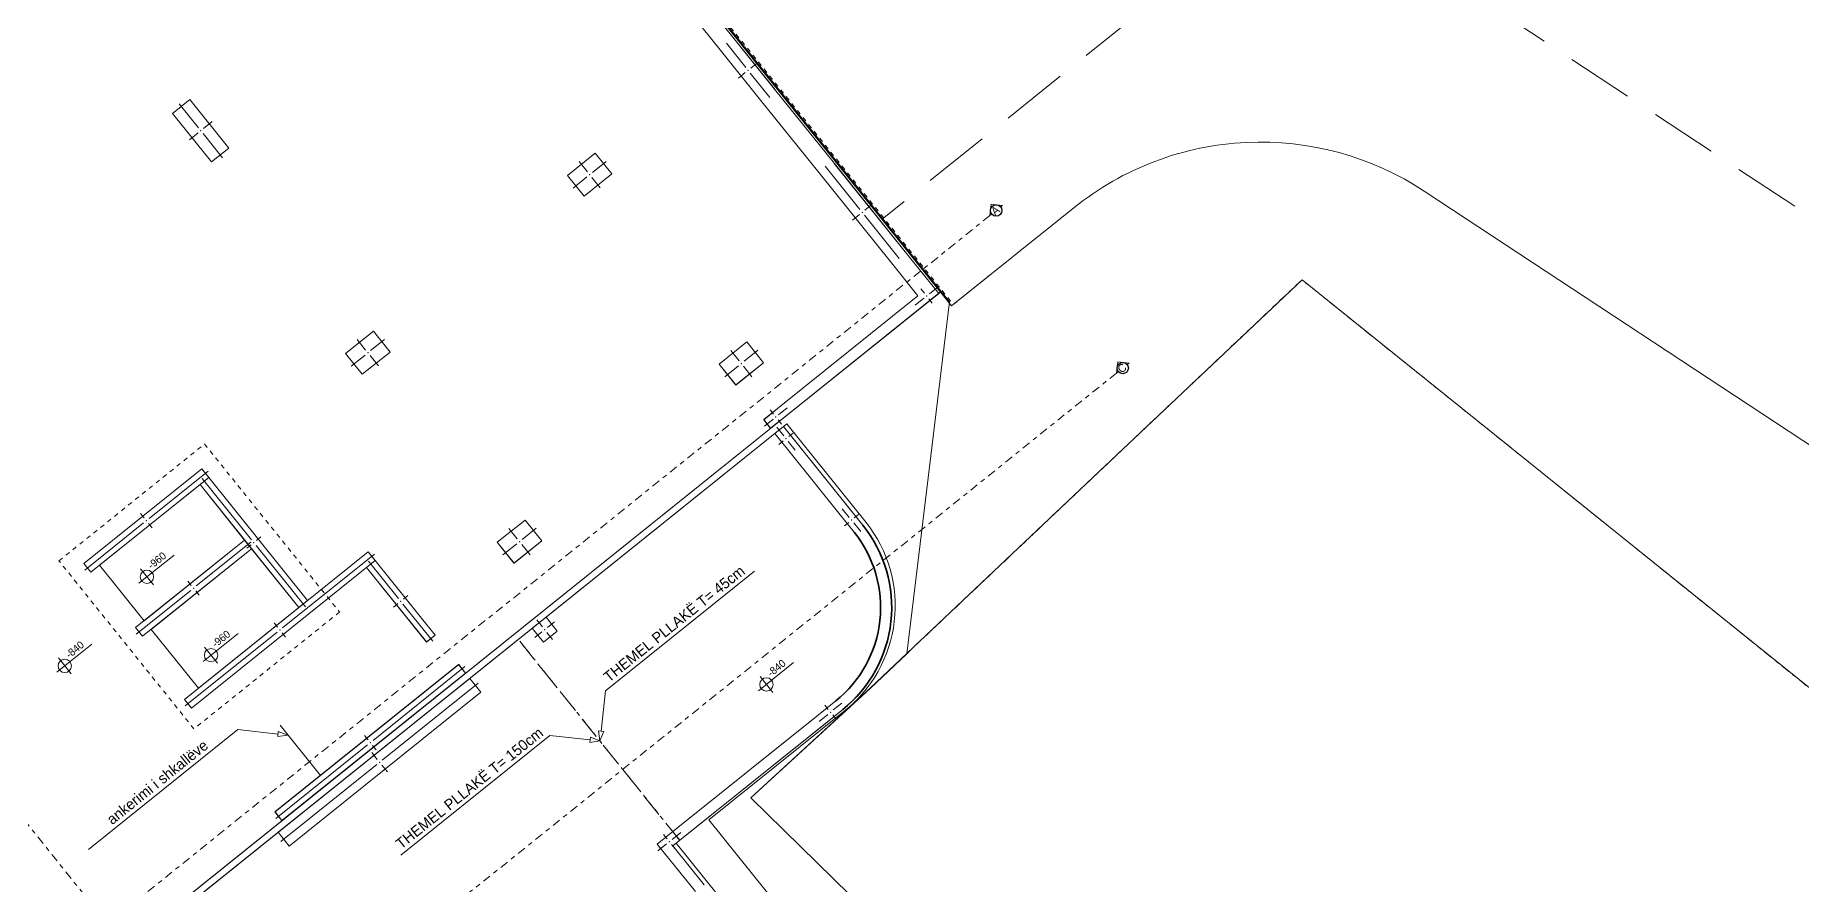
# Model space of a CAD drawing. Header units: metres. Extents: x 7511866 to 7512033, y 4692261 to 4692415.
# Drawn here: x 7511955.73 to 7511995.47, y 4692305.05 to 4692324.17 of the extents above; entities that cross this region are included whole.
import ezdxf

# ---------------------------------------------------------------- set-up
doc = ezdxf.new("R2010")
doc.units = ezdxf.units.M
doc.linetypes.add('DASHED', pattern=[0.75, 0.5, -0.25])
doc.linetypes.add('Dot & Dashed', pattern=[402.166657, 190.5, -105.833333, 0, -105.833324])
for name, color, linetype, lineweight in [('2D Drafting - General_Pen_No__11', 171, 'Continuous', 18), ('2D Drafting - General_Pen_No__31', 171, 'Continuous', 35), ('2D Drafting - General_Pen_No__75', 6, 'Continuous', 20), ('A - Muret_Pen_No__22', 8, 'Continuous', 35), ('A - Parcelat_Pen_No__101', 252, 'Continuous', 13), ('A - Pllaka meskatit_Pen_No__7', 7, 'Continuous', 35), ('A - Shtyllat_Pen_No__101', 252, 'Continuous', 13), ('A - Shtyllat_Pen_No__22', 8, 'Continuous', 35), ('llg betimi themelet', 97, 'Continuous', 0), ('Parcela Baze', 7, 'Continuous', 0), ('projekt', 97, 'Continuous', 0), ('Themel pllaka o3 ferizaj', 30, 'Continuous', 0)]:
    doc.layers.add(name, color=color, linetype=linetype, lineweight=lineweight)
for name, color, linetype, lineweight, true_color in [('2D Drafting - General_Pen_No__115', 7, 'Continuous', 13, 0xff66ff), ('2D Drafting - General_Pen_No__176', 7, 'Continuous', 15, 0x93a0c6), ('2D Drafting - General_Pen_No__81', 7, 'Continuous', 20, 0x6a6a6a), ('2D Drafting - General_Pen_No__82', 7, 'Continuous', 20, 0xaaaaaa), ('A - Dimensionimi_Pen_No__156', 7, 'Continuous', 20, 0x54689e), ('A - Parcelat_Pen_No__8', 7, 'Continuous', 35, 0xa80f02), ('Marker - Section_Pen_No__48', 7, 'Continuous', 25, 0xa80f02), ('Marker - Section_Pen_No__8', 7, 'Continuous', 35, 0xa80f02)]:
    doc.layers.add(name, color=color, linetype=linetype, lineweight=lineweight, true_color=true_color)
doc.styles.add('GENERATED_STYLE_1', font='GOTHIC.TTF')

# ---------------------------------------------------------------- blocks, each defined once
blk = doc.blocks.new('A$C4D007AD5')
at = {"layer": '2D Drafting - General_Pen_No__11', "color": 171, "linetype": 'Continuous', "lineweight": 0, "flags": 128}
blk.add_lwpolyline([(30982.7, 36583.2), (30338.9, 37227), (26036.1, 37227)], dxfattribs=at)
at = {"layer": '2D Drafting - General_Pen_No__115', "color": 211, "linetype": 'Continuous', "lineweight": 0, "true_color": 0xff66ff}
for p, q in [((36531.1, 31925.3), (36647, 32126.1)), ((36531.1, 31925.3), (36731.8, 32041.2)), ((36647, 32126.1), (36731.8, 32041.2))]:
    blk.add_line(p, q, dxfattribs=at)
at = {"layer": '2D Drafting - General_Pen_No__115', "color": 211, "linetype": 'Continuous', "lineweight": 0, "true_color": 0xff66ff, "flags": 128}
blk.add_lwpolyline([(36689.4, 32083.7), (37333.3, 32727.5), (41636, 32727.5)], dxfattribs=at)
at = {"layer": '2D Drafting - General_Pen_No__176', "color": 253, "linetype": 'Continuous', "lineweight": 0, "true_color": 0x93a0c6}
for p, q in [((30940.3, 36540.8), (31025.1, 36625.6)), ((31141.1, 36424.9), (31025.1, 36625.6)), ((31141.1, 36424.9), (30940.3, 36540.8))]:
    blk.add_line(p, q, dxfattribs=at)
at = {"layer": '2D Drafting - General_Pen_No__31', "color": 171, "linetype": 'Continuous', "lineweight": 0, "flags": 128}
blk.add_lwpolyline([(31141.1, 35257.5), (31141.1, 36707.5)], dxfattribs=at)
at = {"layer": '2D Drafting - General_Pen_No__75', "color": 6, "linetype": 'DASHED', "lineweight": 0}
blk.add_lwpolyline([(29581.1, 42707.5), (33781.1, 42707.5), (33781.1, 37857.5), (29581.1, 37857.5)], close=True, dxfattribs=at)
blk.add_lwpolyline([(36531.1, 29057.5), (36531.1, 34857.5)], dxfattribs=at)
at = {"layer": '2D Drafting - General_Pen_No__81', "color": 251, "linetype": 'Continuous', "lineweight": 0, "true_color": 0x6a6a6a}
for p, q in [((36330.3, 32041.2), (36415.1, 32126.1)), ((36531.1, 31925.3), (36330.3, 32041.2)), ((36531.1, 31925.3), (36415.1, 32126.1))]:
    blk.add_line(p, q, dxfattribs=at)
at = {"layer": '2D Drafting - General_Pen_No__81', "color": 251, "linetype": 'Continuous', "lineweight": 0, "true_color": 0x6a6a6a, "flags": 128}
blk.add_lwpolyline([(36372.7, 32083.7), (35728.9, 32727.5), (31426.1, 32727.5)], dxfattribs=at)
at = {"layer": '2D Drafting - General_Pen_No__82', "color": 253, "linetype": 'DASHED', "lineweight": 0, "true_color": 0xaaaaaa}
blk.add_lwpolyline([(50043, 54407.5), (48881.1, 54407.5), (48881.1, 34607.5), (50043, 34607.5)], dxfattribs=at)
at = {"layer": 'A - Dimensionimi_Pen_No__156', "color": 165, "linetype": 'Continuous', "lineweight": 0, "true_color": 0x54689e}
for points in [[(30899.7, 40958.6), (30899.7, 41418.6)], [(28201.8, 40551.9), (28201.8, 41011.9)], [(30669.7, 41188.6), (31681.5, 41188.6)], [(27971.8, 40781.9), (28983.6, 40781.9)], [(30918.7, 38680.2), (30918.7, 39140.2)], [(30688.7, 38910.2), (31700.5, 38910.2)], [(40248.8, 30342.7), (40248.8, 30802.7)], [(40018.8, 30572.7), (41030.7, 30572.7)]]:
    blk.add_lwpolyline(points, dxfattribs=at)
at = {"layer": 'A - Dimensionimi_Pen_No__156', "color": 165, "linetype": 'Continuous', "lineweight": 20, "true_color": 0x54689e}
for centre in [(30899.7, 41188.6), (28201.8, 40781.9), (30918.7, 38910.2), (40248.8, 30572.7)]:
    blk.add_circle(centre, 150, dxfattribs=at)
at = {"layer": 'A - Muret_Pen_No__22', "color": 8, "linetype": 'Continuous', "lineweight": 0, "flags": 128}
for points in [[(48381.1, 47557.5), (48381.1, 42307.5)], [(48781.1, 42307.5), (48781.1, 47557.5)], [(48381.1, 40907.5), (48381.1, 38757.5)], [(48781.1, 38757.5), (48781.1, 40907.5)], [(48381.1, 36257.5), (48381.1, 35257.5)], [(48781.1, 35257.5), (48781.1, 36257.5)], [(48281.1, 35257.5), (44431.1, 35257.5)], [(44431.1, 35007.5), (48281.1, 35007.5)], [(43931.1, 34357.5), (43931.1, 32507.5)], [(44181.1, 32507.5), (44181.1, 34357.5)], [(43931.1, 32007.5), (43931.1, 32007.5)], [(36081.1, 29057.5), (36081.1, 27937.5)], [(36331.1, 27937.5), (36331.1, 29057.5)], [(40731, 29307.5), (36581.1, 29307.5)], [(36581.1, 29057.5), (40731, 29057.5)]]:
    blk.add_lwpolyline(points, dxfattribs=at)
at = {"layer": 'A - Muret_Pen_No__22', "color": 8, "linetype": 'Continuous', "lineweight": 35}
for radius, start, end in [(2948.3, 269.96504, 0.03496), (2698.3, 269.96346, 0.03654)]:
    blk.add_arc((41232.8, 32005.7), radius, start, end, dxfattribs=at)
at = {"layer": 'A - Parcelat_Pen_No__101', "color": 252, "linetype": 'Dot & Dashed', "lineweight": 0, "flags": 128}
blk.add_lwpolyline([(43142.6, 29135), (48877.1, 29602.4), (55345.9, 30128.6), (58723.7, 14766.8), (58784, 14442.6), (76117.6, 18660.9), (86320.5, 21144), (85965.8, 21949.6), (83687.4, 28550.8), (83115.2, 32547.7), (81769.7, 41940.9), (81389.7, 43147.8), (79890.7, 48531.6), (78573, 53962.3), (78248.4, 54739.9), (77687.1, 55366.4), (76953.1, 55770), (76122, 55909), (48310.1, 55907.2), (48251.2, 58642.9), (55488, 58408.7), (75800.6, 57921.8), (79523.2, 57631.8), (79168.2, 60115.3), (59109.1, 60181.8), (51686.8, 60271.3), (38791.5, 61141.5)], dxfattribs=at)
at = {"layer": 'A - Parcelat_Pen_No__8', "color": 14, "lineweight": 0, "true_color": 0xa80f02, "flags": 128}
for points in [[(38791.5, 61141.5), (36784, 61276.9), (21623.1, 62020.3), (21904.4, 60681.1), (5729.2, 61972.4), (0, 52573), (544.5, 51155.8), (5990.7, 36973.6), (9629.6, 26081), (16025.4, 6934.4), (27104.5, 10155.5), (37230.6, 12201.3), (40285.2, 12799.4), (38376, 28801.7), (42012.2, 29042.9), (43142.6, 29135)], [(43142.6, 29135), (48856.1, 34707.5), (48856.1, 54407.5), (38791.5, 61141.5)]]:
    blk.add_lwpolyline(points, dxfattribs=at)
at = {"layer": 'A - Pllaka meskatit_Pen_No__7', "color": 7, "linetype": 'Continuous', "lineweight": 0, "flags": 128}
for points in [[(6381.1, 54507.5), (6381.1, 41657.5), (7531.1, 41657.5), (7531.1, 36757.5), (11431.1, 36757.5), (11431.1, 35007.5), (44181.1, 35007.5), (48831.1, 35007.5), (48831.1, 54507.5)], [(33131.1, 42057.5), (33131.1, 40457.5), (30231.1, 40457.5), (30231.1, 42057.5)], [(33131.1, 40207.5), (33131.1, 38507.5), (30231.1, 38507.5), (30231.1, 40207.5)]]:
    blk.add_lwpolyline(points, close=True, dxfattribs=at)
blk.add_lwpolyline([(11431.1, 33057.5, 0.4142136), (15781.1, 28707.5), (16831.1, 28707.5), (16831.1, 14588.7), (37331.1, 14588.7), (37331.1, 29007.5), (41231, 29007.5, 0.4142136), (44281.1, 32007.5), (44281.1, 34857.5), (11431.1, 34857.5)], format="xyb", close=True, dxfattribs=at)
at = {"layer": 'A - Shtyllat_Pen_No__101', "color": 252, "linetype": 'Continuous', "lineweight": 0}
for p, q in [((38131.1, 48337.5), (38131.1, 49037.5)), ((38051.1, 48257.5), (37801.1, 48257.5)), ((38131.1, 48177.5), (38131.1, 47477.5)), ((38211.1, 48257.5), (38461.1, 48257.5)), ((31601.1, 42182.5), (29901.1, 42182.5)), ((31681.1, 42262.5), (31681.1, 42387.5)), ((31761.1, 42182.5), (33461.1, 42182.5)), ((33256.1, 40362.5), (33256.1, 42137.5)), ((37931.1, 42087.5), (37931.1, 42387.5)), ((44331.1, 42087.5), (44331.1, 42387.5)), ((48581.1, 41687.5), (48581.1, 42387.5)), ((31681.1, 42102.5), (31681.1, 41977.5)), ((37851.1, 42007.5), (37451.1, 42007.5)), ((37931.1, 41927.5), (37931.1, 41627.5)), ((38011.1, 42007.5), (38411.1, 42007.5)), ((44251.1, 42007.5), (43851.1, 42007.5)), ((44331.1, 41927.5), (44331.1, 41627.5)), ((44411.1, 42007.5), (44811.1, 42007.5)), ((48501.1, 41607.5), (48301.1, 41607.5)), ((48581.1, 41527.5), (48581.1, 40827.5)), ((48661.1, 41607.5), (48861.1, 41607.5)), ((31556.1, 40412.5), (31556.1, 40537.5)), ((31476.1, 40332.5), (29901.1, 40332.5)), ((31556.1, 40252.5), (31556.1, 40127.5)), ((31636.1, 40332.5), (33211.1, 40332.5)), ((33176.1, 40282.5), (33051.1, 40282.5)), ((33256.1, 40202.5), (33256.1, 38427.5)), ((33336.1, 40282.5), (33461.1, 40282.5)), ((32481.1, 38462.5), (32481.1, 38587.5)), ((48581.1, 37587.5), (48581.1, 38837.5)), ((32401.1, 38382.5), (29751.1, 38382.5)), ((32481.1, 38302.5), (32481.1, 38177.5)), ((32561.1, 38382.5), (35211.1, 38382.5)), ((35006.1, 37262.5), (35006.1, 38337.5)), ((48501.1, 37507.5), (48301.1, 37507.5)), ((48581.1, 37427.5), (48581.1, 36177.5)), ((48661.1, 37507.5), (48861.1, 37507.5)), ((34926.1, 37182.5), (34801.1, 37182.5)), ((35006.1, 37102.5), (35006.1, 36027.5)), ((35086.1, 37182.5), (35211.1, 37182.5)), ((37931.1, 36637.5), (37931.1, 36937.5)), ((44331.1, 36637.5), (44331.1, 36937.5)), ((37851.1, 36557.5), (37451.1, 36557.5)), ((37931.1, 36477.5), (37931.1, 36177.5)), ((38011.1, 36557.5), (38411.1, 36557.5)), ((44251.1, 36557.5), (43851.1, 36557.5)), ((44331.1, 36477.5), (44331.1, 36177.5)), ((44411.1, 36557.5), (44811.1, 36557.5)), ((32401.1, 35132.5), (29751.1, 35132.5)), ((32481.1, 35212.5), (32481.1, 35337.5)), ((32481.1, 35052.5), (32481.1, 34927.5)), ((32561.1, 35132.5), (35211.1, 35132.5)), ((44101.1, 35132.5), (43851.1, 35132.5)), ((44181.1, 35212.5), (44181.1, 35337.5)), ((44181.1, 35052.5), (44181.1, 34927.5)), ((44261.1, 35132.5), (44511.1, 35132.5)), ((48451.1, 35132.5), (48201.1, 35132.5)), ((48531.1, 35212.5), (48531.1, 35337.5)), ((48531.1, 35052.5), (48531.1, 34927.5)), ((48611.1, 35132.5), (48861.1, 35132.5)), ((32286.1, 34657.5), (29521.1, 34657.5)), ((32366.1, 34737.5), (32366.1, 34937.5)), ((32366.1, 34577.5), (32366.1, 34377.5)), ((32446.1, 34657.5), (35211.1, 34657.5)), ((37051.1, 34657.5), (36851.1, 34657.5)), ((37131.1, 34737.5), (37131.1, 34937.5)), ((37131.1, 34577.5), (37131.1, 34377.5)), ((37211.1, 34657.5), (37411.1, 34657.5)), ((43976.1, 34607.5), (43851.1, 34607.5)), ((44056.1, 34687.5), (44056.1, 34937.5)), ((44136.1, 34607.5), (44261.1, 34607.5)), ((44056.1, 34527.5), (44056.1, 34277.5)), ((44056.1, 32337.5), (44056.1, 32587.5)), ((43976.1, 32257.5), (43851.1, 32257.5)), ((44136.1, 32257.5), (44261.1, 32257.5)), ((44056.1, 32177.5), (44056.1, 31927.5)), ((36251.1, 29182.5), (36001.1, 29182.5)), ((36331.1, 29262.5), (36331.1, 29387.5)), ((36331.1, 29102.5), (36331.1, 28977.5)), ((36411.1, 29182.5), (36661.1, 29182.5)), ((40901, 29182.5), (40651, 29182.5)), ((40981, 29262.5), (40981, 29387.5)), ((40981, 29102.5), (40981, 28977.5)), ((41061, 29182.5), (41311, 29182.5))]:
    blk.add_line(p, q, dxfattribs=at)
at = {"layer": 'A - Shtyllat_Pen_No__101', "color": 252, "linetype": 'Continuous', "lineweight": 13}
for p in [(38131.1, 48257.5), (31681.1, 42182.5), (37931.1, 42007.5), (44331.1, 42007.5), (48581.1, 41607.5), (31556.1, 40332.5), (33256.1, 40282.5), (32481.1, 38382.5), (48581.1, 37507.5), (35006.1, 37182.5), (37931.1, 36557.5), (44331.1, 36557.5), (32481.1, 35132.5), (44181.1, 35132.5), (48531.1, 35132.5), (32366.1, 34657.5), (37131.1, 34657.5), (44056.1, 34607.5), (44056.1, 32257.5), (36331.1, 29182.5), (40981, 29182.5)]:
    blk.add_point(p, dxfattribs=at)
at = {"layer": 'A - Shtyllat_Pen_No__22', "color": 8, "linetype": 'Continuous', "lineweight": 0, "flags": 128}
for points in [[(38381.1, 48957.5), (37881.1, 48957.5), (37881.1, 47557.5), (38381.1, 47557.5)], [(29981.1, 42307.5), (29981.1, 42057.5), (33381.1, 42057.5), (33381.1, 42307.5)], [(37531.1, 42307.5), (37531.1, 41707.5), (38331.1, 41707.5), (38331.1, 42307.5)], [(43931.1, 42307.5), (43931.1, 41707.5), (44731.1, 41707.5), (44731.1, 42307.5)], [(33381.1, 42057.5), (33131.1, 42057.5), (33131.1, 38507.5), (33381.1, 38507.5)], [(29981.1, 40457.5), (29981.1, 40207.5), (33131.1, 40207.5), (33131.1, 40457.5)], [(29831.1, 38507.5), (29831.1, 38257.5), (35131.1, 38257.5), (35131.1, 38507.5)], [(35131.1, 38257.5), (34881.1, 38257.5), (34881.1, 36107.5), (35131.1, 36107.5)], [(38331.1, 36257.5), (38331.1, 36857.5), (37531.1, 36857.5), (37531.1, 36257.5)], [(44731.1, 36257.5), (44731.1, 36857.5), (43931.1, 36857.5), (43931.1, 36257.5)], [(29831.1, 35257.5), (29831.1, 35007.5), (35131.1, 35007.5), (35131.1, 35257.5)], [(29601.1, 34857.5), (29601.1, 34457.5), (35131.1, 34457.5), (35131.1, 34857.5)], [(37331.1, 34857.5), (36931.1, 34857.5), (36931.1, 34457.5), (37331.1, 34457.5)]]:
    blk.add_lwpolyline(points, close=True, dxfattribs=at)
for points in [[(48381.1, 42307.5), (48381.1, 40907.5)], [(48781.1, 40907.5), (48781.1, 42307.5)], [(48381.1, 38757.5), (48381.1, 36257.5)], [(48781.1, 36257.5), (48781.1, 38757.5)], [(44431.1, 35257.5), (43931.1, 35257.5), (43931.1, 35007.5), (44431.1, 35007.5)], [(48381.1, 35257.5), (48281.1, 35257.5)], [(48281.1, 35007.5), (48381.1, 35007.5)], [(48381.1, 35007.5), (48781.1, 35007.5)], [(48781.1, 35007.5), (48781.1, 35257.5)], [(44181.1, 34357.5), (44181.1, 34857.5), (43931.1, 34857.5), (43931.1, 34357.5)], [(43931.1, 32507.5), (43931.1, 32007.5)], [(44181.1, 32007.5), (44181.1, 32507.5)], [(36081.1, 29307.5), (36081.1, 29057.5)], [(36331.1, 29307.5), (36081.1, 29307.5)], [(36581.1, 29307.5), (36331.1, 29307.5)], [(36331.1, 29057.5), (36581.1, 29057.5)], [(41231, 29307.5), (40731, 29307.5)], [(40731, 29057.5), (41231, 29057.5)]]:
    blk.add_lwpolyline(points, dxfattribs=at)
at = {"layer": 'Marker - Section_Pen_No__48', "color": 14, "linetype": 'Continuous', "lineweight": 0, "true_color": 0xa80f02}
for p, q in [((50777.4, 35653.7), (50957.4, 35833.7)), ((50957.4, 35833.7), (51137.4, 35653.7)), ((50830.2, 35653.7), (50777.4, 35653.7)), ((51137.4, 35653.7), (51084.7, 35653.7)), ((50777.4, 31104.9), (50957.4, 31284.9)), ((50830.2, 31104.9), (50777.4, 31104.9)), ((50957.4, 31284.9), (51137.4, 31104.9)), ((51137.4, 31104.9), (51084.7, 31104.9))]:
    blk.add_line(p, q, dxfattribs=at)
at = {"layer": 'Marker - Section_Pen_No__48', "color": 14, "linetype": 'Continuous', "lineweight": 25, "true_color": 0xa80f02}
for centre in [(50957.4, 35653.7), (50957.4, 31104.9)]:
    blk.add_circle(centre, 127.3, dxfattribs=at)
at = {"layer": 'Marker - Section_Pen_No__8', "color": 14, "linetype": 'Dot & Dashed', "lineweight": 0, "true_color": 0xa80f02}
for p, q in [((25317.8, 13364.1), (25317.8, 55741.5)), ((50777.4, 35653.7), (2197.9, 35653.7)), ((50777.4, 31104.9), (2197.9, 31104.9))]:
    blk.add_line(p, q, dxfattribs=at)
at = {"layer": '2D Drafting - General_Pen_No__115', "color": 211, "linetype": 'Continuous', "lineweight": 13, "true_color": 0xff66ff, "insert": (39484.6, 32813.2), "char_height": 240, "attachment_point": 8, "style": 'GENERATED_STYLE_1'}
blk.add_mtext('\\A1;THEMEL PLLAKË T= 45cm', dxfattribs=at)
at = {"layer": '2D Drafting - General_Pen_No__176', "color": 253, "linetype": 'Continuous', "lineweight": 15, "true_color": 0x93a0c6, "insert": (28187.5, 37314.2), "char_height": 240, "attachment_point": 8, "style": 'GENERATED_STYLE_1'}
blk.add_mtext('\\A1;ankerimi i shkallëve', dxfattribs=at)
at = {"layer": '2D Drafting - General_Pen_No__81', "color": 251, "linetype": 'Continuous', "lineweight": 20, "true_color": 0x6a6a6a, "insert": (33577.5, 32813.2), "char_height": 240, "attachment_point": 8, "style": 'GENERATED_STYLE_1'}
blk.add_mtext('\\A1;THEMEL PLLAKË T= 150cm', dxfattribs=at)
at = {"layer": 'A - Dimensionimi_Pen_No__156', "color": 165, "linetype": 'Continuous', "lineweight": 20, "true_color": 0x54689e, "char_height": 168, "attachment_point": 8, "style": 'GENERATED_STYLE_1'}
for s, insert in [('\\A1;-960', (31305.3, 41248.6)), ('\\A1;-840', (28607.5, 40841.9)), ('\\A1;-960', (31324.4, 38970.2)), ('\\A1;-840', (40654.5, 30632.7))]:
    blk.add_mtext(s, dxfattribs=dict(at, insert=insert))
at = {"layer": 'Marker - Section_Pen_No__48', "color": 14, "lineweight": 25, "true_color": 0xa80f02, "char_height": 180, "attachment_point": 7, "style": 'GENERATED_STYLE_1'}
for s, insert in [('\\A1;\\pt0;A', (50861.7, 35574.3)), ('\\A1;\\pt0;C', (50854.1, 31020.9))]:
    blk.add_mtext(s, dxfattribs=dict(at, insert=insert))

msp = doc.modelspace()

# ---------------------------------------------------------------- linework, layer by layer
at = {"layer": '2D Drafting - General_Pen_No__75', "color": 6, "linetype": 'DASHED', "lineweight": 0}
msp.add_lwpolyline([(7511970.226, 4692306.053), (7511966.594, 4692310.575)], dxfattribs=at)
at = {"layer": 'A - Pllaka meskatit_Pen_No__7', "color": 7, "linetype": 'Continuous', "lineweight": 0, "flags": 128}
msp.add_lwpolyline([(7511930.783, 4692307.016), (7511938.829, 4692296.997), (7511939.726, 4692297.717), (7511942.794, 4692293.897), (7511945.835, 4692296.339), (7511946.931, 4692294.975), (7511972.465, 4692315.483), (7511976.09, 4692318.394), (7511963.88, 4692333.598)], close=True, dxfattribs=at)
msp.add_lwpolyline([(7511948.152, 4692293.454, 0.414214), (7511954.267, 4692292.787), (7511955.086, 4692293.444), (7511963.927, 4692282.436), (7511979.91, 4692295.273), (7511970.881, 4692306.515), (7511973.922, 4692308.957, 0.414214), (7511974.422, 4692313.206), (7511972.637, 4692315.428), (7511947.025, 4692294.858)], format="xyb", close=True, dxfattribs=at)
at = {"layer": 'A - Shtyllat_Pen_No__22', "color": 8, "linetype": 'Continuous', "lineweight": 0, "flags": 128}
for points in [[(7511972.357, 4692322.963), (7511971.48, 4692324.055)], [(7511971.168, 4692323.804), (7511972.045, 4692322.713)], [(7511975.269, 4692319.338), (7511973.703, 4692321.287)], [(7511973.391, 4692321.036), (7511974.957, 4692319.087)], [(7511976.051, 4692318.363), (7511975.895, 4692318.558)], [(7511975.583, 4692318.307), (7511975.505, 4692318.245)], [(7511975.662, 4692318.05), (7511975.74, 4692318.113)], [(7511975.74, 4692318.113), (7511976.051, 4692318.363)], [(7511972.503, 4692315.834), (7511972.114, 4692315.521), (7511972.27, 4692315.326), (7511972.66, 4692315.639)], [(7511972.872, 4692314.976), (7511972.559, 4692315.366), (7511972.364, 4692315.209), (7511972.677, 4692314.819)], [(7511973.836, 4692313.377), (7511974.149, 4692312.987)], [(7511974.344, 4692313.144), (7511974.03, 4692313.533)], [(7511973.734, 4692309.191), (7511973.344, 4692308.878)], [(7511973.501, 4692308.683), (7511973.891, 4692308.996)], [(7511970.109, 4692306.279), (7511969.914, 4692306.123)], [(7511969.914, 4692306.123), (7511969.719, 4692305.966)], [(7511969.719, 4692305.966), (7511969.876, 4692305.771)], [(7511970.07, 4692305.928), (7511970.265, 4692306.084)]]:
    msp.add_lwpolyline(points, dxfattribs=at)
for points in [[(7511959.208, 4692322.727), (7511958.818, 4692322.414), (7511959.694, 4692321.322), (7511960.084, 4692321.635)], [(7511967.699, 4692321.018), (7511968.075, 4692320.55), (7511968.698, 4692321.051), (7511968.323, 4692321.519)], [(7511962.709, 4692317.01), (7511963.085, 4692316.542), (7511963.708, 4692317.043), (7511963.333, 4692317.511)], [(7511972.111, 4692316.802), (7511971.735, 4692317.269), (7511971.112, 4692316.768), (7511971.487, 4692316.301)], [(7511956.823, 4692312.282), (7511956.979, 4692312.087), (7511959.63, 4692314.216), (7511959.473, 4692314.411)], [(7511959.63, 4692314.216), (7511959.435, 4692314.06), (7511961.658, 4692311.292), (7511961.853, 4692311.448)], [(7511967.121, 4692312.794), (7511966.745, 4692313.262), (7511966.122, 4692312.761), (7511966.497, 4692312.293)], [(7511957.981, 4692310.84), (7511958.138, 4692310.645), (7511960.593, 4692312.617), (7511960.437, 4692312.812)], [(7511959.085, 4692309.226), (7511959.242, 4692309.031), (7511963.374, 4692312.349), (7511963.217, 4692312.544)], [(7511963.374, 4692312.349), (7511963.179, 4692312.193), (7511964.525, 4692310.517), (7511964.72, 4692310.673)], [(7511967.218, 4692311.076), (7511966.906, 4692310.826), (7511967.157, 4692310.514), (7511967.469, 4692310.764)], [(7511961.12, 4692306.692), (7511961.277, 4692306.497), (7511965.409, 4692309.815), (7511965.252, 4692310.01)], [(7511961.191, 4692306.236), (7511961.442, 4692305.924), (7511965.753, 4692309.387), (7511965.503, 4692309.699)]]:
    msp.add_lwpolyline(points, close=True, dxfattribs=at)
at = {"layer": 'llg betimi themelet', "flags": 128}
msp.add_lwpolyline([(7511930.845, 4692306.939), (7511963.942, 4692333.519), (7511976.09, 4692318.395), (7511972.465, 4692315.483), (7511947.009, 4692295.038), (7511945.85, 4692296.48), (7511942.731, 4692293.976), (7511939.726, 4692297.718), (7511938.829, 4692296.998)], close=True, dxfattribs=at)
msp.add_lwpolyline([(7511947.103, 4692294.921), (7511948.23, 4692293.518, 0.414214), (7511954.205, 4692292.865), (7511955.101, 4692293.585), (7511964.255, 4692282.188), (7511978.071, 4692293.284), (7511975.915, 4692295.969), (7511977.302, 4692297.083), (7511970.148, 4692305.991), (7511973.891, 4692308.997, 0.414214), (7511974.343, 4692313.144), (7511972.559, 4692315.366)], format="xyb", close=True, dxfattribs=at)
at = {"layer": 'Parcela Baze', "flags": 128}
for points in [[(7511971.825, 4692307.009), (7511983.334, 4692295.728), (7511981.327, 4692293.349), (7511974.713, 4692285.413), (7511968.092, 4692275.964), (7511951.116, 4692286.887), (7511941.458, 4692293.101), (7511928.331, 4692300.748), (7511927.019, 4692301.512), (7511925.6, 4692312.428), (7511939.02, 4692321.55), (7511937.962, 4692322.418), (7511950.248, 4692331.332)], [(7511996.478, 4692308.808), (7511984.225, 4692318.67), (7511979.511, 4692314.209), (7511974.509, 4692309.474), (7511971.825, 4692307.009)]]:
    msp.add_lwpolyline(points, dxfattribs=at)
at = {"layer": 'Themel pllaka o3 ferizaj', "flags": 128}
msp.add_lwpolyline([(7512009.128, 4692333.136), (7511999.067, 4692317.853), (7511996.7, 4692314.26), (7511986.973, 4692320.665, 0.158744), (7511982.972, 4692321.761, 0.158634), (7511979.093, 4692320.292), (7511976.341, 4692318.082), (7511974.776, 4692320.031), (7511963.942, 4692333.519), (7511984.035, 4692349.657)], format="xyb", close=True, dxfattribs=at)
at = {"layer": 'Themel pllaka o3 ferizaj', "linetype": 'DASHED', "ltscale": 3, "flags": 128}
msp.add_lwpolyline([(7511999.067, 4692317.853), (7511984.226, 4692327.621), (7511974.776, 4692320.031)], dxfattribs=at)

# ---------------------------------------------------------------- block references
at = {"layer": 'projekt', "xscale": 0.001, "yscale": 0.001, "zscale": 0.001, "rotation": 38.76974224568219}
msp.add_blockref('A$C4D007AD5', (7511959.94, 4692260.522), dxfattribs=at)

doc.saveas('drawing.dxf')
